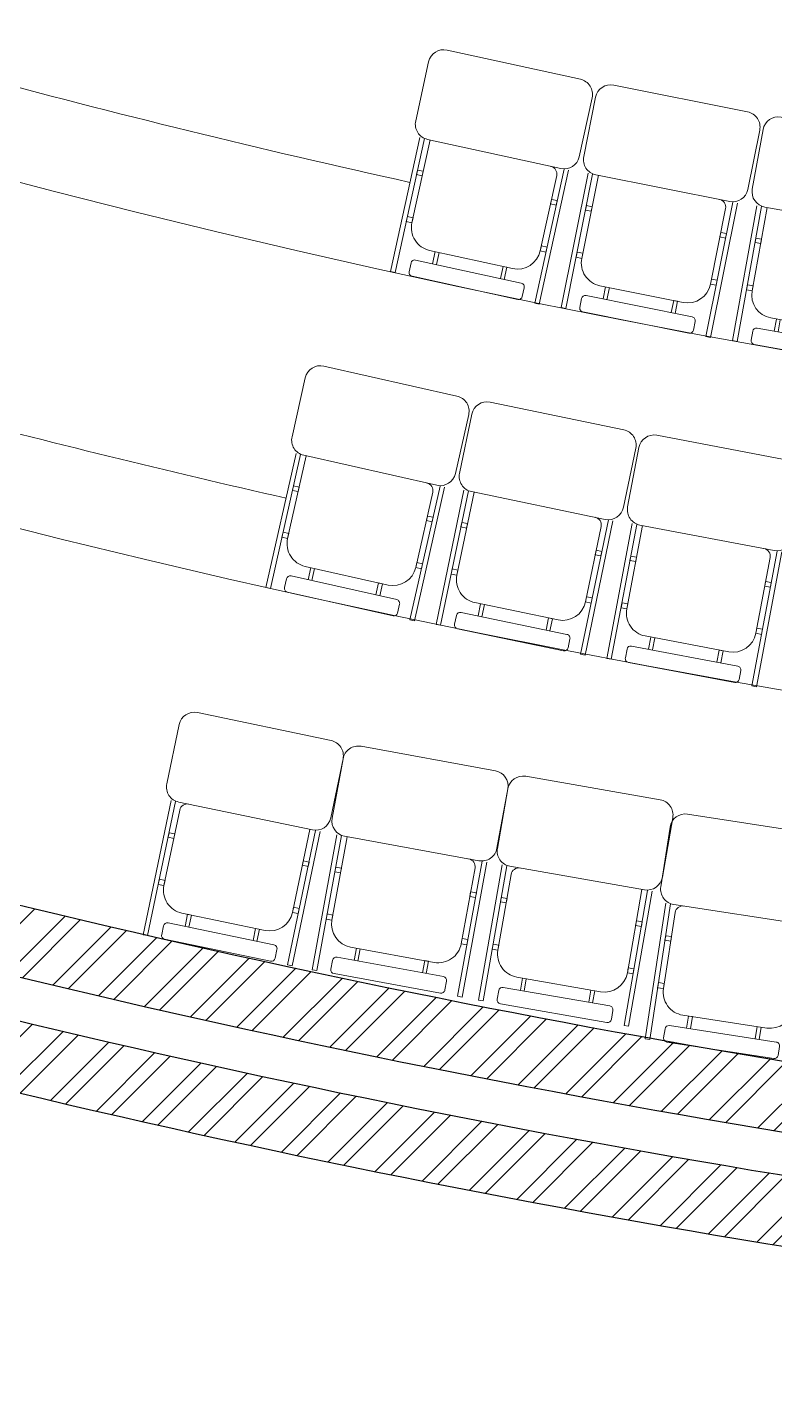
# Model space of a CAD drawing. Header units: millimetres. Extents: x 8275 to 147087, y -297470 to -191881.
# Drawn here: x 37109 to 39564, y -221234 to -216765 of the extents above; entities that cross this region are included whole.
import ezdxf

# ---------------------------------------------------------------- set-up
doc = ezdxf.new("R2010")
doc.units = ezdxf.units.MM
doc.header["$LTSCALE"] = 250
doc.header["$MEASUREMENT"] = 0
for name, color, linetype, lineweight in [('furniture', 5, 'Continuous', 15), ('hatch', 9, 'Continuous', 0), ('stairs', 2, 'Continuous', 5), ('wall', 1, 'Continuous', 30)]:
    doc.layers.add(name, color=color, linetype=linetype, lineweight=lineweight)

# ---------------------------------------------------------------- blocks, each defined once
blk = doc.blocks.new('A$C24EB465D-flat-9-flat-1-flat-298')
at = {"layer": 'furniture', "ltscale": 0.1}
for p, q in [((429.9812193363905, -117.4082735637203), (-7.355543194338679, -18.4177884766832)), ((-68.11697089113295, -56.7496147332713), (-111.9165075588971, -250.2545515904203)), ((424.5135089270771, -371.6746381158009), (468.3130455948412, -178.1697012605146)), ((-98.78352541103959, -305.3122607441619), (-198.1667585968971, -744.384171676822)), ((-183.2576175313443, -747.758832196705), (-83.87438434548676, -308.6869212640449)), ((-73.58468130044639, -311.0159792881459), (363.7520812321454, -410.006464375183)), ((-70.90179958939552, -337.6657850220799), (-126.7285695765167, -584.3066498301923)), ((-110.4513651281595, -426.1031630821526), (-107.1319325454533, -411.4380172463134)), ((-91.87138001434505, -430.3087133513764), (-110.4513651281595, -426.1031630821526)), ((-88.55194742791355, -415.6435675173998), (-107.1319325454533, -411.4380172463134)), ((-91.87138001434505, -430.3087133513764), (-88.55194742791355, -415.6435675173998)), ((274.6585510913283, -851.407433331944), (374.0417842734605, -412.3355223974213)), ((389.0525372102857, -415.733182605356), (289.6693040262908, -854.8050935370848)), ((355.4617991577834, -408.1299721281976), (294.0276288110763, -679.5441504260525)), ((328.8848183695227, -525.5462139463052), (332.2042509559542, -510.8810681123286)), ((328.8848183695227, -525.5462139463052), (347.4648034889251, -529.7517642164603)), ((332.2042509559542, -510.8810681123286), (350.7842360716313, -515.0866183815524)), ((347.4648034889251, -529.7517642164603), (350.7842360716313, -515.0866183815524)), ((-145.3085546921939, -580.1010995600373), (-141.5526935514063, -563.5078264866024)), ((-126.7285695765167, -584.3066498301923), (-145.3085546921939, -580.1010995600373)), ((-122.9727084394544, -567.7133767548949), (-141.5526935514063, -563.5078264866024)), ((-126.7285695765167, -584.3066498301923), (-122.9727084394544, -567.7133767548949)), ((294.0276288110763, -679.5441504260525), (297.7834899462759, -662.9508773498237)), ((297.7834899462759, -662.9508773498237), (316.3634750638157, -667.1564276199788)), ((312.6076139248908, -683.7497006943449), (316.3634750638157, -667.1564276199788)), ((-115.3713728040457, -706.7135692490265), (231.0648851171136, -785.128868766129)), ((-69.23083018884063, -675.4487913744524), (202.8854872621596, -737.041889811866)), ((-50.74271830357611, -679.6335462834686), (-59.72329067997634, -719.3094246992841)), ((-50.74271830357611, -679.6335462834686), (-38.24633723497391, -682.4620823906735)), ((-38.24633723497391, -682.4620823906735), (-47.22690961882472, -722.1379608055577)), ((294.0276288110763, -679.5441504260525), (312.6076139248908, -683.7497006943449)), ((-198.1667585968971, -744.384171676822), (-183.2576175313443, -747.758832196705)), ((-130.5617297254503, -716.2965258155018), (-137.0610927194357, -745.0105013651773)), ((171.9009943120182, -730.0285987956449), (162.9204219281673, -769.7044772095978)), ((184.3262648340315, -732.841039144434), (175.3456924557686, -772.5169175593182)), ((-127.4781361538917, -760.2008582884446), (218.9581217654049, -838.6161578046158)), ((240.647841680795, -800.3192256903276), (234.1484786923975, -829.0332012409344)), ((289.6693040262908, -854.8050935370848), (274.6585510913283, -851.407433331944))]:
    blk.add_line(p, q, dxfattribs=at)
for centre, radius, start, end in [((-18.57034390792251, -67.96441545430571, 1.981479911925372e-09), 50.80000000000293, 77.24610180451666, 167.2461017406922), ((418.7664186246693, -166.9549005441368, 1.981578606564523e-09), 50.80000000000293, 347.2461017406922, 77.24610180451666), ((-62.36988057382405, -261.4693523114547, 1.98147002759861e-09), 50.80000000000293, 167.2461017406922, 257.2461018045166), ((-46.12848609127104, -343.2731853825971, 1.981473692825741e-09), 25.39999999999996, 77.24610180451666, 167.2461017406922), ((374.9668819569051, -360.4598373994231, 1.98156872223776e-09), 50.80000000000293, 257.2461018045166, 347.2461017406922), ((-52.40862910076976, -601.1288509098813, 1.981472275573635e-09), 76.2000000000001, 167.2461017406922, 257.2461018045166), ((-118.1750729754567, -719.1002259962261, 1.981457433932129e-09), 12.69999999999999, 77.24610180451666, 167.2461017406922), ((219.7076883520931, -662.7219493463635, 1.981533684593088e-09), 76.2000000000001, 257.2461018045166, 347.2461017406922), ((-124.6744359675795, -747.8142015449703, 1.981455967208222e-09), 12.7, 167.2461017406922, 257.2461018045166), ((228.2611849438399, -797.515525511466, 1.981535614877326e-09), 12.70000000000002, 347.2461017406922, 77.24610180451666), ((221.7618219554424, -826.2295010630041, 1.981534148153419e-09), 12.7, 257.2461018045166, 347.2461017406922)]:
    blk.add_arc(centre, radius, start, end, dxfattribs=at)
blk = doc.blocks.new('A$C24EB465D-flat-9-flat-1-flat-299')
at = {"layer": 'furniture', "ltscale": 0.1}
for p, q in [((-440.4774631224573, 68.17738852556795), (-0.7961311042308807, -19.81628324836493)), ((-539.1925270669162, -166.2082256870344), (-500.2586633749306, 28.33409427851439)), ((39.04716314561665, -79.59748349897563), (0.1132994517683983, -274.1398034663871)), ((-524.7853249553591, -220.8988865436986), (-613.1281146015972, -662.3246691226959)), ((-598.036888776347, -665.3448846181855), (-509.6940991282463, -223.9191020382568)), ((-491.0145064108074, -227.6574594136328), (-545.6239794008434, -500.5266935294494)), ((-59.66790080070496, -313.983097714372), (-499.349232820794, -225.9894259395078)), ((-533.3186537716538, -341.9648142363876), (-530.3679756205529, -327.2210483169183)), ((-514.6390610504895, -345.7031716126949), (-533.3186537716538, -341.9648142363876)), ((-511.6883829012513, -330.9594056932256), (-530.3679756205529, -327.2210483169183)), ((-514.6390610504895, -345.7031716126949), (-511.6883829012513, -330.9594056932256)), ((-137.6658241339028, -757.4792041955516), (-49.32303448952734, -316.0534216156229)), ((-34.33396527729928, -319.0531924497336), (-122.6767549216747, -760.4789750305936)), ((-72.98710370995104, -337.2211878644302), (-122.6121001970023, -585.184298354201)), ((-91.62718185037374, -430.3607764374465), (-88.67650370299816, -415.6170105170459)), ((-91.62718185037374, -430.3607764374465), (-72.94758913479745, -434.0991338118911)), ((-88.67650370299816, -415.6170105170459), (-69.99691098369658, -419.3553678924218)), ((-72.94758913479745, -434.0991338118911), (-69.99691098369658, -419.3553678924218)), ((-564.303572114557, -496.7883361540735), (-560.964948086068, -480.1061062728986)), ((-542.2853553667665, -483.8444636492059), (-560.964948086068, -480.1061062728986)), ((-545.6239794008434, -500.5266935294494), (-542.2853553667665, -483.8444636492059)), ((-545.6239794008434, -500.5266935294494), (-564.303572114557, -496.7883361540735)), ((-122.6121001970023, -585.184298354201), (-119.273476164788, -568.5020684739575)), ((-119.273476164788, -568.5020684739575), (-100.5938834510744, -572.2404258493334)), ((-103.9325074777007, -588.922655729577), (-100.5938834510744, -572.2404258493334)), ((-182.9076393283904, -692.3145359205082), (-531.2011476568878, -622.6103605991229)), ((-212.2839005738497, -644.949239725247), (-485.8590380232781, -590.1984939072281)), ((-467.2003193031996, -593.9326737588271), (-475.1832435000688, -633.8212552014738)), ((-454.7084367033094, -596.4326812345535), (-462.6913608945906, -636.3212626781315)), ((-122.6121001970023, -585.184298354201), (-103.9325074777007, -588.922655729577)), ((-613.1281146015972, -662.3246691226959), (-598.036888776347, -665.3448846181855)), ((-546.1464477200061, -632.5711841611192), (-551.9237990807742, -661.4390958007425)), ((-243.4345018994063, -638.7150523969904), (-251.4174260888249, -678.603633842431)), ((-230.8711275272071, -641.2293675625697), (-243.4345018994063, -638.7150523969904)), ((-230.8711275272071, -641.2293675625697), (-238.8540517259389, -681.1179490052164)), ((-193.6694671902806, -746.0885711852461), (-541.9629755169153, -676.3843958638608)), ((-172.9468157701194, -707.2598359836265), (-178.7241671271622, -736.1277476241812)), ((-122.6767549216747, -760.4789750305936), (-137.6658241339028, -757.4792041955516))]:
    blk.add_line(p, q, dxfattribs=at)
for centre, radius, start, end in [((-450.4464161321521, 18.36514127720147, 1.981601029075321e-09), 50.80000000000293, 78.68287477423722, 168.6828748265605), ((-10.76508411020041, -69.6285304967314, 1.981700252818036e-09), 50.80000000000293, 348.6828748265605, 78.68287477423722), ((-489.3802798260003, -176.1771786883473, 1.981592242794456e-09), 50.80000000000293, 168.6828748265605, 258.6828747742372), ((-97.89322734251618, -332.2367113605142, 1.981680590440223e-09), 25.39999999999996, 348.6828748265605, 78.68287477423722), ((-49.69894780404866, -264.1708504622802, 1.981691466537171e-09), 50.80000000000293, 258.6828747742372, 348.6828748265605), ((-470.9056085310876, -515.4801230300218, 1.981596412009517e-09), 76.2000000000001, 168.6828748265605, 258.6828747742372), ((-533.6933859139681, -635.0634224098176, 1.981582242569482e-09), 12.70000000000002, 78.68287477423722, 168.6828748265605), ((-197.3304710816592, -570.2308688480407, 1.981658150243721e-09), 76.2000000000001, 258.6828747742372, 348.6828748265605), ((-539.4707372765988, -663.9313340494409, 1.981580938783346e-09), 12.7, 168.6828748265605, 258.6828747742372), ((-185.399877589196, -704.7675977321342, 1.981660842643996e-09), 12.69999999999999, 348.6828748265605, 78.68287477423722), ((-191.1772289462388, -733.6355093717575, 1.98165953885786e-09), 12.7, 258.6828747742372, 348.6828748265605)]:
    blk.add_arc(centre, radius, start, end, dxfattribs=at)
blk = doc.blocks.new('A$C24EB465D-flat-9-flat-1-flat-300')
at = {"layer": 'furniture', "ltscale": 0.1}
for p, q in [((433.5727950241417, -103.359484792687), (-6.752547103911638, -18.64730692841113)), ((-66.23494232259691, -58.93532821256667), (-103.7168693710119, -253.7625982370228)), ((436.3788892608136, -357.6691500339657), (473.8608163110912, -162.8418800113723)), ((-88.79989073425531, -308.3639746448025), (-173.8481670301408, -750.436322465539)), ((-158.8371430262923, -753.3242246909067), (-73.78886672854424, -311.2518768711016)), ((-59.88050711713731, -339.7934261085466), (-107.6548691149801, -588.1197331650183)), ((-63.42884808406234, -313.244993455708), (376.896494043991, -397.9571713209152)), ((302.2082363925874, -842.0226357262582), (387.2565126847476, -399.9502879045904)), ((368.549559591338, -396.3513427916914), (315.9766041133553, -669.6202539755031)), ((-96.53240537457168, -429.4704930027947), (-93.69176505319774, -414.7051315903664)), ((-77.82545228302479, -433.069438113831), (-96.53240537457168, -429.4704930027947)), ((-74.98481195792556, -418.3040767041966), (-93.69176505319774, -414.7051315903664)), ((-77.82545228302479, -433.069438113831), (-74.98481195792556, -418.3040767041966)), ((402.3698429353535, -402.8578723613173), (317.3215666413307, -844.9302201811224)), ((345.8060209415853, -514.5699589243159), (348.6466612648219, -499.8045975137502)), ((345.8060209415853, -514.5699589243159), (364.5129740387201, -518.1689040362835)), ((348.6466612648219, -499.8045975137502), (367.3536143600941, -503.4035426257178)), ((364.5129740387201, -518.1689040362835), (367.3536143600941, -503.4035426257178)), ((-126.3618222102523, -584.5207880521193), (-123.1477034315467, -567.81412337441)), ((-104.4407503399998, -571.4130684854463), (-123.1477034315467, -567.81412337441)), ((-107.6548691149801, -588.1197331650183), (-104.4407503399998, -571.4130684854463)), ((-107.6548691149801, -588.1197331650183), (-126.3618222102523, -584.5207880521193)), ((315.9766041133553, -669.6202539755031), (319.1907228864729, -652.9135892949998)), ((315.9766041133553, -669.6202539755031), (334.6835572030395, -673.2191990865394)), ((319.1907228864729, -652.9135892949998), (337.8976759817451, -656.5125344078988)), ((334.6835572030395, -673.2191990865394), (337.8976759817451, -656.5125344078988)), ((-92.3219652865082, -710.0924428189173), (256.4816955626011, -777.1971831806004)), ((-47.2228371873498, -677.3433259921148), (226.7530112806708, -730.0522859031335)), ((-28.60838514752686, -680.9244752498344), (-36.29360705241561, -720.8714823033661)), ((-28.60838514752686, -680.9244752498344), (-16.0266089476645, -683.3450256045908)), ((-16.0266089476645, -683.3450256045908), (-23.71183086000383, -723.2920326571912)), ((-173.8481670301408, -750.436322465539), (-158.8371430262923, -753.3242246909067)), ((-107.1925640869886, -720.164448142983), (-112.7544642388821, -749.0746431937441)), ((195.5567830465734, -724.0505862906575), (187.8715611360967, -763.9975933432579)), ((208.0669627599418, -726.4573625260964), (200.3817408513278, -766.4043695796281)), ((-102.682458916679, -763.9452419979498), (246.1212019305676, -831.0499823587015)), ((266.5537008848041, -792.0677819857374), (260.9918007366359, -820.9779770374298)), ((317.3215666413307, -844.9302201811224), (302.2082363925874, -842.0226357262582))]:
    blk.add_line(p, q, dxfattribs=at)
for centre, radius, start, end in [((-16.34973406419158, -68.5325151802972, 1.981722751736947e-09), 50.80000000000293, 79.11017814957559, 169.1101780870947), ((423.9756080657244, -153.244693047367, 1.981822120814677e-09), 50.80000000000293, 349.1101780870947, 79.11017814957559), ((-53.83166111074388, -263.359785203822, 1.981714293117454e-09), 50.80000000000293, 169.1101780870947, 259.1101781495756), ((-34.93790298327804, -344.5920195924118, 1.981718556908657e-09), 25.39999999999996, 79.11017814957559, 169.1101780870947), ((386.4936810173094, -348.0719630699605, 1.981813662195184e-09), 50.80000000000293, 259.1101781495756, 349.1101780870947), ((-32.82705672644079, -602.5155136147514, 1.981719033267443e-09), 76.2000000000001, 169.1101780870947, 259.1101781495756), ((241.1487917415798, -655.22447352577, 1.981780861930883e-09), 76.2000000000001, 259.1101781495756, 349.1101780870947), ((-94.72126201912761, -722.5637448849156, 1.981705065481563e-09), 12.69999999999999, 79.11017814957559, 169.1101780870947), ((-100.2831621691585, -751.4739399356768, 1.981703810316721e-09), 12.7, 169.1101780870947, 259.1101781495756), ((254.082398828119, -789.6684852447361, 1.98178378068319e-09), 12.70000000000002, 349.1101780870947, 79.11017814957559), ((248.5204986818135, -818.5786802973598, 1.981782525518349e-09), 12.7, 259.1101781495756, 349.1101780870947)]:
    blk.add_arc(centre, radius, start, end, dxfattribs=at)
blk = doc.blocks.new('A$C24EB465D-flat-9-flat-1-flat-362')
at = {"layer": 'furniture', "ltscale": 0.1}
for p, q in [((-439.1882498525083, 76.040995628573), (-1.150263480842113, -19.79888381808996)), ((-542.0776960309595, -156.5424127755687), (-499.672182912007, 37.27278904616833)), ((37.61794310621917, -80.28281687665731), (-4.787570014595985, -274.0980186993256)), ((-528.6505120676011, -211.4818939194083), (-624.8706394806504, -651.2578108236194)), ((-609.8358183708042, -654.5473324805498), (-513.6156909540296, -214.7714155763388)), ((-495.0059147719294, -218.8431142894551), (-554.4847977701575, -490.6924768872559)), ((-65.27150307409465, -312.8662252826616), (-503.3094894476235, -217.0263458350673)), ((-539.3467966504395, -332.3759220801294), (-536.1330128349364, -317.6872622156516)), ((-520.737020464614, -336.4476207951084), (-539.3467966504395, -332.3759220801294)), ((-517.5232366528362, -321.7589609296992), (-536.1330128349364, -317.6872622156516)), ((-520.737020464614, -336.4476207951084), (-517.5232366528362, -321.7589609296992)), ((-151.18542897515, -754.8970724465325), (-54.96530156396329, -315.1211555423215)), ((-40.0322552472353, -318.3884095316753), (-136.252382658422, -758.1643264368176)), ((-79.00400936603546, -335.8624917380512), (-133.0539607442915, -582.898819424212)), ((-99.30618344061077, -428.6539633311331), (-96.09239962883294, -413.965303465724)), ((-99.30618344061077, -428.6539633311331), (-80.69640726037323, -432.7256620451808)), ((-96.09239962883294, -413.965303465724), (-77.48262344487011, -418.0370021797717)), ((-80.69640726037323, -432.7256620451808), (-77.48262344487011, -418.0370021797717)), ((-573.094573950395, -486.6207781732082), (-569.4582519512624, -470.0008995179087)), ((-554.4847977701575, -490.6924768872559), (-573.094573950395, -486.6207781732082)), ((-550.8484757672995, -474.0725982319564), (-569.4582519512624, -470.0008995179087)), ((-554.4847977701575, -490.6924768872559), (-550.8484757672995, -474.0725982319564)), ((-133.0539607442915, -582.898819424212), (-129.4176387414336, -566.2789407689124)), ((-129.4176387414336, -566.2789407689124), (-110.8078625611961, -570.3506394820288)), ((-114.4441845603287, -586.9705181382596), (-110.8078625611961, -570.3506394820288)), ((-557.3677680082619, -622.7065252382308), (-563.6602734439075, -651.4665406504646)), ((-195.2550524491817, -688.9340212717652), (-542.2467847447842, -613.0144735919312)), ((-223.7798603307456, -641.051129299216), (-496.3324878904969, -581.4183764765039)), ((-477.7435076870024, -585.4855251647532), (-486.4382521752268, -625.2250197092071)), ((-465.2983145397156, -588.2084529651329), (-473.9930590223521, -627.9479475095868)), ((-133.0539607442915, -582.898819424212), (-114.4441845603287, -586.9705181382596)), ((-624.8706394806504, -651.2578108236194), (-609.8358183708042, -654.5473324805498)), ((-206.9764895029366, -742.5070715947077), (-553.9682217966765, -666.5875239158049)), ((-254.8140336871147, -634.2610528087243), (-263.5087781678885, -674.0005473541096)), ((-242.2976159751415, -636.9995640842244), (-254.8140336871147, -634.2610528087243)), ((-242.2976159751415, -636.9995640842244), (-250.9923604633659, -676.739058627747)), ((-185.5630008075386, -704.0550045361742), (-191.8555062394589, -732.8150199493393)), ((-136.252382658422, -758.1643264368176), (-151.18542897515, -754.8970724465325))]:
    blk.add_line(p, q, dxfattribs=at)
for centre, radius, start, end in [((-450.0461130980402, 26.41492580901831, 1.981652475130356e-09), 50.80000000000293, 77.65853228496474, 167.6585322735595), ((-12.00812672264874, -69.42495363764465, 1.981751328016057e-09), 50.80000000000293, 347.6585322735596, 77.65853228496474), ((-492.4516262169927, -167.4002760127187, 1.981642905395603e-09), 50.80000000000293, 167.6585322735595, 257.6585322849647), ((-103.8170442841947, -330.4335601162165, 1.981730609318784e-09), 25.39999999999996, 347.6585322735596, 77.65853228496474), ((-54.41363984160125, -263.2401554593816, 1.981741758281304e-09), 50.80000000000293, 257.6585322849647, 347.6585322735596), ((-480.0456930436194, -506.9792717415839, 1.98164570506671e-09), 76.2000000000001, 167.6585322735595, 257.6585322849647), ((-544.9612505603582, -625.4209910454229, 1.981631055446387e-09), 12.70000000000002, 77.65853228496474, 167.6585322735595), ((-207.4930654838681, -566.612024564296, 1.981707212549115e-09), 76.2000000000001, 257.6585322849647, 347.6585322735596), ((-551.2537559960037, -654.1810064576566, 1.981629635404427e-09), 12.7, 167.6585322735595, 257.6585322849647), ((-197.9695182684809, -701.3405387252569, 1.981709361746567e-09), 12.69999999999999, 347.6585322735596, 77.65853228496474), ((-204.2620237004012, -730.1005541374907, 1.981707941704608e-09), 12.7, 257.6585322849647, 347.6585322735596)]:
    blk.add_arc(centre, radius, start, end, dxfattribs=at)
blk = doc.blocks.new('A$C24EB465D-flat-9-flat-1-flat-363')
at = {"layer": 'furniture', "ltscale": 0.1}
for p, q in [((-440.4701298307627, 68.22475028783083), (-0.7982618361711502, -19.81619753036648)), ((-539.2103954199702, -166.1502482742071), (-500.2556138709188, 28.38788421917707)), ((39.03860423341393, -79.60168156865984), (0.08382268249988556, -274.1398140639067)), ((-524.8090739827603, -220.8424579426646), (-613.1993272416294, -662.2587389480323)), ((-598.1084262505174, -665.2805771036074), (-509.7181729897857, -223.8642960973084)), ((-491.0389823447913, -227.604661966674), (-545.6777951717377, -500.4680226445198)), ((-59.70166135765612, -313.9766801325604), (-499.3735293541104, -225.9357323143631)), ((-533.3554203119129, -341.9074673932046), (-530.4031568616629, -327.1640188293532)), ((-514.6762296650559, -345.6478332635015), (-533.3554203119129, -341.9074673932046)), ((-511.7239662166685, -330.9043846987188), (-530.4031568616629, -327.1640188293532)), ((-514.6762296650559, -345.6478332635015), (-511.7239662166685, -330.9043846987188)), ((-137.7472709733993, -757.4643973559141), (-49.35701771825552, -316.0481163496152)), ((-34.36827114038169, -319.0494988607243), (-122.7585243973881, -760.4657798670232)), ((-73.02336285449564, -337.2133380062878), (-122.6750211883336, -585.1711111562327)), ((-91.67345568351448, -430.3509217742831), (-88.72119223698974, -415.6074732104316)), ((-91.67345568351448, -430.3509217742831), (-72.99426504224539, -434.0912876436487)), ((-88.72119223698974, -415.6074732104316), (-70.04200159013271, -419.3478390788659)), ((-72.99426504224539, -434.0912876436487), (-70.04200159013271, -419.3478390788659)), ((-564.3569858130068, -496.7276567751542), (-561.0165680535138, -480.0457859747112)), ((-542.3373774066567, -483.7861518440768), (-561.0165680535138, -480.0457859747112)), ((-545.6777951717377, -500.4680226445198), (-542.3373774066567, -483.7861518440768)), ((-545.6777951717377, -500.4680226445198), (-564.3569858130068, -496.7276567751542)), ((-122.6750211883336, -585.1711111562327), (-119.3346034251153, -568.489240356721)), ((-119.3346034251153, -568.489240356721), (-100.6554127838463, -572.2296062251553)), ((-103.9958305414766, -588.9114770255983), (-100.6554127838463, -572.2296062251553)), ((-182.9820791054517, -692.2948648510501), (-531.2680905070156, -622.5532398167998)), ((-212.3532472457737, -644.9264102587476), (-485.9224960636348, -590.1462487047538)), ((-467.2641789671034, -593.8824348049238), (-475.2513921204954, -633.7701576566324)), ((-454.7725652512163, -596.383785450831), (-462.7597783990204, -636.2715083034709)), ((-122.6750211883336, -585.1711111562327), (-103.9958305414766, -588.9114770255983)), ((-613.1993272416294, -662.2587389480323), (-598.1084262505174, -665.2805771036074)), ((-546.2144615165889, -632.5124563351274), (-551.9949168544263, -661.3797466000542)), ((-243.5031780619174, -638.6888735117391), (-251.4903912097216, -678.5765963653103)), ((-230.9400741141289, -641.2045395337045), (-243.5031780619174, -638.6888735117391)), ((-230.9400741141289, -641.2045395337045), (-238.9272872693837, -681.092262385413)), ((-193.7496889345348, -746.0677426438779), (-542.035700334236, -676.3261176105589)), ((-173.0228625908494, -707.2412358606234), (-178.8033179249614, -736.1085261274129)), ((-122.7585243973881, -760.4657798670232), (-137.7472709733993, -757.4643973559141))]:
    blk.add_line(p, q, dxfattribs=at)
for centre, radius, start, end in [((-450.4444388244301, 18.41357523482293, 1.981776242568892e-09), 50.80000000000293, 78.67671414648547, 168.6767141046404), ((-10.77257082611322, -69.62737258244306, 1.981875464175842e-09), 50.80000000000293, 348.6767141046404, 78.67671414648547), ((-489.3992203734815, -176.1245572585613, 1.981767451567454e-09), 50.80000000000293, 168.6767141046404, 258.6767141464854), ((-97.92895038984716, -332.2261835113168, 1.981855795425881e-09), 25.39999999999996, 348.6767141046404, 78.67671414648547), ((-49.72735237888992, -264.1655050767586, 1.981866673174403e-09), 50.80000000000293, 258.6767141464854, 348.6767141046404), ((-470.9610325954854, -515.4294861201197, 1.981771612549208e-09), 76.2000000000001, 168.6767141046404, 258.6767141464854), ((-533.761667760089, -635.0060335798189, 1.981757440207532e-09), 12.70000000000002, 78.67671414648547, 168.6767141046404), ((-197.3917837776244, -570.2096476750448, 1.981833349454513e-09), 76.2000000000001, 258.6767141464854, 348.6767141046404), ((-539.5421230979264, -663.8733238447458, 1.981756135720916e-09), 12.7, 168.6767141046404, 258.6767141464854), ((-185.4756563603878, -704.7476586131379, 1.9818360385902e-09), 12.69999999999999, 348.6767141046404, 78.67671414648547), ((-191.2561116944999, -733.6149488780648, 1.981834734103584e-09), 12.7, 258.6767141464854, 348.6767141046404)]:
    blk.add_arc(centre, radius, start, end, dxfattribs=at)
blk = doc.blocks.new('A$C24EB465D-flat-9-flat-1-flat-364')
at = {"layer": 'furniture', "ltscale": 0.1}
for p, q in [((-441.6129151526839, 60.38696047104895), (-0.4460081122815609, -19.82725354842842)), ((-536.1728192828596, -175.7056157169864), (-500.6810707058758, 19.49401487410069)), ((40.44693748466671, -78.895409100689), (4.955188909545541, -274.0950396927074)), ((-520.8019081167877, -230.13328283187), (-601.3343747463077, -673.0505345007405)), ((-586.1921593826264, -675.8037348985672), (-505.6596927512437, -232.8864832287654)), ((-486.9169862866402, -236.2943350952119), (-536.6984747238457, -510.0855272030458)), ((-54.112966645509, -314.9879852896556), (-495.2798736859113, -234.7737712701783)), ((-527.1956173703074, -351.3310428382829), (-524.50580656901, -336.5374613627791)), ((-508.4529109019786, -354.7388947056606), (-527.1956173703074, -351.3310428382829)), ((-505.7631001044065, -339.9453132292256), (-524.50580656901, -336.5374613627791)), ((-508.4529109019786, -354.7388947056606), (-505.7631001044065, -339.9453132292256)), ((-124.2656142041087, -759.7925250027329), (-43.7331475764513, -316.8752733319998)), ((-67.01965653151274, -338.4576967526227), (-112.2573424782604, -587.2586135724559)), ((-28.69343398697674, -319.6098365671933), (-109.2259006146342, -762.5270882379264)), ((-84.01177866011858, -431.9119810741395), (-81.32196786254644, -417.1183995977044)), ((-84.01177866011858, -431.9119810741395), (-65.26907219737768, -435.3198329405859)), ((-81.32196786254644, -417.1183995977044), (-62.57926139608026, -420.5262514641508)), ((-65.26907219737768, -435.3198329405859), (-62.57926139608026, -420.5262514641508)), ((-555.441181184724, -506.6776753365993), (-552.3977225255221, -489.9390803063288)), ((-533.6550160590559, -493.3469321727753), (-552.3977225255221, -489.9390803063288)), ((-536.6984747238457, -510.0855272030458), (-555.441181184724, -506.6776753365993)), ((-536.6984747238457, -510.0855272030458), (-533.6550160590559, -493.3469321727753)), ((-112.2573424782604, -587.2586135724559), (-109.2138838153332, -570.5200185421854)), ((-109.2138838153332, -570.5200185421854), (-90.47117735259235, -573.9278704086319)), ((-93.51463601179421, -590.6664654389024), (-90.47117735259235, -573.9278704086319)), ((-200.8595758061856, -648.5980319678783), (-475.3590563219041, -598.6877605328336)), ((-456.6372943837196, -602.0918042073026), (-463.914453946054, -642.1151593513787)), ((-444.1032047849149, -604.3707878049463), (-451.380364343524, -644.3941429499537)), ((-112.2573424782604, -587.2586135724559), (-93.51463601179421, -590.6664654389024)), ((-534.8886677045375, -642.1186483427882), (-540.1552475523204, -671.0840975521132)), ((-170.651322433725, -695.4370908457786), (-520.1216288171709, -631.8954119430855)), ((-232.1154273469001, -642.915004693903), (-239.3925869036466, -682.9383598398417)), ((-219.5096044261009, -645.2070310488343), (-232.1154273469001, -642.915004693903)), ((-219.5096044261009, -645.2070310488343), (-226.7867639902979, -685.2303861929104)), ((-601.3343747463077, -673.0505345007405), (-586.1921593826264, -675.8037348985672)), ((-180.4617047701031, -749.392815342173), (-529.9320111516863, -685.8511364404112)), ((-160.4280860386789, -710.2041297340766), (-165.6946658827364, -739.1695789443329)), ((-109.2259006146342, -762.5270882379264), (-124.2656142041087, -759.7925250027329))]:
    blk.add_line(p, q, dxfattribs=at)
for centre, radius, start, end in [((-450.7005201391876, 10.40640989691019, 1.981900452288858e-09), 50.80000000000292, 79.69489594646818, 169.6948959464682), ((-9.53361309505999, -69.80780412163585, 1.982000011284182e-09), 50.80000000000292, 349.6948959464681, 79.69489594646818), ((-486.1922687143087, -184.7932206941769, 1.981892442796818e-09), 50.80000000000292, 169.6948959464682, 259.6948959464681), ((-92.00993182696402, -333.9138942612335, 1.981981398692667e-09), 25.39999999999996, 349.6948959464681, 79.69489594646818), ((-45.02536167390645, -265.0074347127229, 1.98199200179214e-09), 50.80000000000292, 259.6948959464681, 349.6948959464681), ((-461.7276488654315, -523.7169346679002, 1.981897963775237e-09), 76.20000000000009, 169.6948959464682, 259.6948959464681), ((-187.2281683497131, -573.6272061029449, 1.981959910607741e-09), 76.20000000000009, 259.6948959464681, 349.6948959464681), ((-522.3935300670564, -644.3905495861545, 1.981884273187647e-09), 12.70000000000001, 79.69489594646818, 169.6948959464682), ((-527.6601099167019, -673.3559987954795, 1.981883084668313e-09), 12.69999999999999, 169.6948959464682, 259.6948959464681), ((-172.9232236873358, -707.9322284879163, 1.98196313883247e-09), 12.69999999999999, 349.6948959464681, 79.69489594646818), ((-178.1898035332561, -736.8976776972413, 1.981961950313137e-09), 12.7, 259.6948959464681, 349.6948959464681)]:
    blk.add_arc(centre, radius, start, end, dxfattribs=at)
blk = doc.blocks.new('A$C24EB465D-flat-9-flat-1-flat-386')
at = {"layer": 'furniture', "ltscale": 0.1}
for p, q in [((-438.724709270522, 78.67134993337095), (-1.268882406875491, -19.79163570702076)), ((-543.0060028173029, -153.2913449471816), (-499.4398646578193, 40.26627336256206)), ((37.13619416579604, -80.50679109245539), (-6.429943995550275, -274.0644094031304)), ((-529.9082702416927, -208.3102985806763), (-628.7619111090899, -647.5017462382093)), ((-613.7470715176314, -650.8813010277227), (-514.8934306465089, -211.6898533701897)), ((-496.3083871565759, -215.872993147932), (-557.4151877518743, -487.3610635818914)), ((-67.14509938284755, -312.4694859739393), (-504.6009262483567, -214.0065003344789)), ((-541.3287883009762, -329.1380615988746), (-538.0270442720503, -314.4689231989905)), ((-522.7437448054552, -333.3212013775483), (-541.3287883009762, -329.1380615988746)), ((-519.4420007802546, -318.6520629776642), (-538.0270442720503, -314.4689231989905)), ((-522.7437448054552, -333.3212013775483), (-519.4420007802546, -318.6520629776642)), ((-155.7062358465046, -753.9775805966929), (-56.85259497910738, -314.7861329382285)), ((-41.93939492106438, -318.1428106026724), (-140.7930357884616, -757.3342582602054)), ((-81.01515817455947, -335.3830511495471), (-136.5444390662014, -582.0910635935143)), ((-101.8729961235076, -428.0512013882399), (-98.57125209830701, -413.3820629874244)), ((-101.8729961235076, -428.0512013882399), (-83.2879526335746, -432.2343411659822)), ((-98.57125209830701, -413.3820629874244), (-79.98620860464871, -417.5652027651668)), ((-83.2879526335746, -432.2343411659822), (-79.98620860464871, -417.5652027651668)), ((-576.0002312399447, -483.177923804149), (-572.2643842957914, -466.5801332341507)), ((-557.4151877518743, -487.3610635818914), (-576.0002312399447, -483.177923804149)), ((-553.6793408021331, -470.763273011893), (-572.2643842957914, -466.5801332341507)), ((-557.4151877518743, -487.3610635818914), (-553.6793408021331, -470.763273011893)), ((-227.6171721443534, -639.6986784497276), (-499.8075728900731, -578.4337966628373)), ((-136.5444390662014, -582.0910635935143), (-132.8085921183228, -565.4932730235159)), ((-132.8085921183228, -565.4932730235159), (-114.2235486302525, -569.6764128012583)), ((-117.9593955744058, -586.2742033712566), (-114.2235486302525, -569.6764128012583)), ((-561.0891655255109, -619.3554663676769), (-567.5538947787136, -648.0772592583671)), ((-199.379801960662, -687.7516381237656), (-545.9103766791523, -609.7541972240433)), ((-481.2432977408171, -582.6122618820518), (-490.1760145444423, -622.2989419996738)), ((-468.8146444540471, -585.4097153265029), (-477.747361253947, -625.0963954450563)), ((-136.5444390662014, -582.0910635935143), (-117.9593955744058, -586.2742033712566)), ((-628.7619111090899, -647.5017462382093), (-613.7470715176314, -650.8813010277227)), ((-211.4220509175211, -741.253489004448), (-557.9526256341487, -663.2560481056571)), ((-258.6101005859673, -632.7227597841993), (-267.5428173840046, -672.409439903684)), ((-246.1103173941374, -635.5362232187763), (-258.6101005859673, -632.7227597841993)), ((-246.1103173941374, -635.5362232187763), (-255.0430341996253, -675.2229033363983)), ((-189.7785328216851, -702.9304269710556), (-196.2432620711625, -731.6522198626772)), ((-140.7930357884616, -757.3342582602054), (-155.7062358465046, -753.9775805966929))]:
    blk.add_line(p, q, dxfattribs=at)
for centre, radius, start, end in [((-449.8797486871481, 29.11123395524919, 1.981561089275725e-09), 50.80000000000293, 77.31520044337938, 167.3152004030383), ((-12.4239218197763, -69.3517516842112, 1.981659810784356e-09), 50.80000000000293, 347.3152004030383, 77.31520044337938), ((-493.4458868466318, -164.4463843535632, 1.981551257620458e-09), 50.80000000000293, 167.3152004030383, 257.3152004433794), ((-105.7952161729336, -329.8055314430967, 1.981638739502468e-09), 25.39999999999996, 347.3152004030383, 77.31520044337938), ((-55.99005998112261, -262.9093699930236, 1.981649979129088e-09), 50.80000000000293, 257.3152004433794, 347.3152004030383), ((-483.075013788417, -504.093622690998, 1.981553598035584e-09), 76.2000000000001, 167.3152004030383, 257.3152004433794), ((-548.6991365365684, -622.1442262176424, 1.981538788511965e-09), 12.70000000000002, 77.31520044337938, 167.3152004030383), ((-210.8846130426973, -565.3585044788197, 1.981615023773558e-09), 76.2000000000001, 257.3152004433794, 347.3152004030383), ((-555.1638657916337, -650.8660191083327, 1.98153732960392e-09), 12.7, 167.3152004030383, 257.3152004433794), ((-202.1685618218035, -700.1416671173647, 1.981616990741816e-09), 12.69999999999999, 347.3152004030383, 77.31520044337938), ((-208.6332910731435, -728.863460008055, 1.981615531833773e-09), 12.7, 257.3152004433794, 347.3152004030383)]:
    blk.add_arc(centre, radius, start, end, dxfattribs=at)
blk = doc.blocks.new('A$C24EB465D-flat-9-flat-1-flat-387')
at = {"layer": 'furniture', "ltscale": 0.1}
for p, q in [((-440.0091322660446, 71.13729926478118), (-0.929343456402421, -19.81048276182264)), ((-540.2978043295443, -162.5793288471177), (-500.0568588487804, 31.69683105591685)), ((38.51112475432456, -79.85820934176445), (-1.729820728302002, -274.1343692457303)), ((-526.2586282603443, -217.3656172128394), (-617.5672486908734, -658.1874699415639)), ((-602.4966696929187, -661.3090796545148), (-511.1880492586643, -220.4872269257903)), ((-61.77754730917513, -313.5748374545947), (-500.8573361225426, -222.6270554279909)), ((-492.5340127367526, -224.3510878700763), (-548.9768267031759, -496.8470001677051)), ((-535.605723882094, -338.3714367095381), (-532.5559860095382, -323.6478422461078)), ((-516.9516873564571, -342.2352976556867), (-535.605723882094, -338.3714367095381)), ((-513.9019494876266, -327.5117031903937), (-532.5559860095382, -323.6478422461078)), ((-516.9516873564571, -342.2352976556867), (-513.9019494876266, -327.5117031903937)), ((-142.7554545942694, -756.536518686451), (-51.44683416746557, -315.7146659567952)), ((-36.47827201709151, -318.8151446450502), (-127.786892445758, -759.636997374706)), ((-75.25268528237939, -336.7228537090123), (-126.5436846539378, -584.3467173092067)), ((-94.51854530908167, -429.735014796257), (-91.46880744211376, -415.011420330964)), ((-94.51854530908167, -429.735014796257), (-75.8645087890327, -433.598875740543)), ((-91.46880744211376, -415.011420330964), (-72.81477091833949, -418.87528127525)), ((-75.8645087890327, -433.598875740543), (-72.81477091833949, -418.87528127525)), ((-567.6308632213622, -492.9831392224878), (-564.1801554113626, -476.3237328762189)), ((-545.5261188875884, -480.1875938214362), (-564.1801554113626, -476.3237328762189)), ((-548.9768267031759, -496.8470001677051), (-545.5261188875884, -480.1875938214362)), ((-548.9768267031759, -496.8470001677051), (-567.6308632213622, -492.9831392224878)), ((-126.5436846539378, -584.3467173092067), (-123.0929768402129, -567.6873109629378)), ((-123.0929768402129, -567.6873109629378), (-104.4389403220266, -571.5511719072238)), ((-107.8896481301636, -588.2105782534927), (-104.4389403220266, -571.5511719072238)), ((-187.558127194643, -691.0691500101238), (-535.3751231525093, -619.0248766476288)), ((-216.6152745224535, -643.5074196225032), (-489.8161243852228, -586.9185900390148)), ((-471.1829333025962, -590.7781332116574), (-479.4338590223342, -630.6121417097747)), ((-458.7081412766129, -593.3620705604553), (-466.9590669944882, -633.196079059504)), ((-126.5436846539378, -584.3467173092067), (-107.8896481301636, -588.2105782534927)), ((-617.5672486908734, -658.1874699415639), (-602.4966696929187, -661.3090796545148)), ((-550.387054797262, -628.8849937003106), (-556.3583625238389, -657.7134101530537)), ((-247.7232576347888, -637.0639390992001), (-255.9741833508015, -676.8979475982487)), ((-235.1770716495812, -639.6626644730568), (-247.7232576347888, -637.0639390992001)), ((-235.1770716495812, -639.6626644730568), (-243.4279973730445, -679.4966729702428)), ((-198.6812495142221, -744.7696151612327), (-546.4982454702258, -672.7253417987376)), ((-177.6980101466179, -706.0810816548765), (-183.6693178694695, -734.9094981094822)), ((-127.786892445758, -759.636997374706), (-142.7554545942694, -756.536518686451))]:
    blk.add_line(p, q, dxfattribs=at)
for centre, radius, start, end in [((-450.3127614613622, 21.39320187084377, 1.981684520000089e-09), 50.80000000000293, 78.29765658943444, 168.2976565371827), ((-11.23297264613211, -69.55458015482873, 1.981783607991376e-09), 50.80000000000293, 348.2976565371827, 78.29765658943444), ((-490.5537069421262, -172.8829580321908, 1.981675438747531e-09), 50.80000000000293, 168.2976565371827, 258.2976565894344), ((-100.1247339881957, -331.5710391141474, 1.981763547614429e-09), 25.39999999999996, 348.2976565371827, 78.29765658943444), ((-51.47391812875867, -263.8307400578633, 1.981774526738818e-09), 50.80000000000293, 258.2976565894344, 348.2976565371827), ((-474.3606806155294, -512.3024439439178, 1.981679093059327e-09), 76.2000000000001, 168.2976565371827, 258.2976565894344), ((-537.951030453667, -631.460900994949, 1.981664742501202e-09), 12.70000000000002, 78.29765658943444, 168.2976565371827), ((-201.1598307546228, -568.8912735274062, 1.981740746827322e-09), 76.2000000000001, 258.2976565894344, 348.2976565371827), ((-543.9223381839693, -660.2893174476922, 1.981663394944554e-09), 12.7, 168.2976565371827, 258.2976565894344), ((-190.134034499526, -703.505174357444, 1.981743235040241e-09), 12.69999999999999, 348.2976565371827, 78.29765658943444), ((-196.1053422242403, -732.3335908101872, 1.981741887483594e-09), 12.7, 258.2976565894344, 348.2976565371827)]:
    blk.add_arc(centre, radius, start, end, dxfattribs=at)
blk = doc.blocks.new('A$C24EB465D-flat-9-flat-1-flat-388')
at = {"layer": 'furniture', "ltscale": 0.1}
for p, q in [((-441.1641856953502, 63.58233311679214), (-0.5895312633365393, -19.82350522466004)), ((-537.4307498354465, -171.8195118810982), (-500.5268284995109, 23.11806938517839)), ((39.87473247200251, -79.18614802788943), (2.970811134204268, -274.1237292950973)), ((-522.454258011654, -226.3570269532502), (-606.1910118404776, -668.6796762328595)), ((-591.0691244211048, -671.5424230676144), (-507.3323705904186, -229.2197737870738)), ((-488.6148256156594, -232.763219862245), (-540.3770578801632, -506.1868559625)), ((-56.39183166995645, -314.5879930276424), (-496.9664861038327, -231.1821546852589)), ((-529.7251830026507, -347.5053253257647), (-526.9283479582518, -332.7316037639976)), ((-511.0076380241662, -351.0487714018673), (-529.7251830026507, -347.5053253257647)), ((-508.2108029834926, -336.2750498401001), (-526.9283479582518, -332.7316037639976)), ((-511.0076380241662, -351.0487714018673), (-508.2108029834926, -336.2750498401001)), ((-129.7627010066062, -758.8730232063681), (-46.0259471796453, -316.5503739248961)), ((-69.46808692254126, -337.9636544827372), (-116.5057244189084, -586.4305639490485)), ((-31.00642392970622, -319.3937420481816), (-114.7431777585298, -761.7163913287222)), ((-87.13630456663668, -431.2924793874845), (-84.33946952596307, -416.518757824786)), ((-87.13630456663668, -431.2924793874845), (-68.4187595937401, -434.8359254626557)), ((-84.33946952596307, -416.518757824786), (-65.6219245493412, -420.0622038999572)), ((-68.4187595937401, -434.8359254626557), (-65.6219245493412, -420.0622038999572)), ((-559.0946028511971, -502.6434098873287), (-555.930048737675, -485.9272858910263)), ((-537.2125037610531, -489.4707319661975), (-555.930048737675, -485.9272858910263)), ((-540.3770578801632, -506.1868559625), (-537.2125037610531, -489.4707319661975)), ((-540.3770578801632, -506.1868559625), (-559.0946028511971, -502.6434098873287)), ((-116.5057244189084, -586.4305639490485), (-113.3411703016609, -569.714439952746)), ((-113.3411703016609, -569.714439952746), (-94.62362532876432, -573.2578860279173)), ((-97.78817944228649, -589.9740100242198), (-94.62362532876432, -573.2578860279173)), ((-205.5496886223555, -647.1269595474005), (-479.6806622762233, -595.230820168741)), ((-460.984033709392, -598.7703065285459), (-468.5507424473763, -638.7399315852672)), ((-448.4667707309127, -601.1399680636823), (-456.033479463309, -641.1095931213349)), ((-116.5057244189084, -586.4305639490485), (-97.78817944228649, -589.9740100242198)), ((-606.1910118404776, -668.6796762328595), (-591.0691244211048, -671.5424230676144)), ((-539.5231216643006, -638.2296190066263), (-544.9992522075772, -667.1561830174178)), ((-175.6813074052334, -694.1834767553955), (-524.682460963726, -628.1135530732572)), ((-236.763580173254, -641.2178116496652), (-244.3302889037877, -681.1874367082492)), ((-224.1746801696718, -643.6010348973796), (-236.763580173254, -641.2178116496652)), ((-224.1746801696718, -643.6010348973796), (-231.7413889076561, -683.5706599541008)), ((-185.8820327166468, -748.0667674001306), (-534.8831862732768, -681.9968437179923)), ((-165.5652414765209, -709.0241374569014), (-171.0413720160723, -737.9507014676929)), ((-114.7431777585298, -761.7163913287222), (-129.7627010066062, -758.8730232063681))]:
    blk.add_line(p, q, dxfattribs=at)
for centre, radius, start, end in [((-450.6133752390742, 13.66887984983623, 1.981808390407493e-09), 50.80000000000293, 79.28011273690866, 169.280112684479), ((-10.03872080333531, -69.73695849161595, 1.981907815748017e-09), 50.80000000000293, 349.280112684479, 79.28011273690866), ((-487.5172965750098, -181.268701415509, 1.981800062227675e-09), 50.80000000000293, 169.280112684479, 259.2801127369087), ((-94.42481356486678, -333.2390597127378, 1.981888772174076e-09), 25.39999999999996, 349.280112684479, 79.28011273690866), ((-46.94264214113355, -264.6745397578925, 1.981899487568199e-09), 50.80000000000293, 259.2801127369087, 349.280112684479), ((-465.506877982989, -520.3606402641162, 1.981805029361716e-09), 76.2000000000001, 169.280112684479, 259.2801127369087), ((-191.3759043291211, -572.2567796427757, 1.981866893032559e-09), 76.2000000000001, 259.2801127369087, 349.280112684479), ((-532.5208889003843, -669.5184803996235, 1.981789906179327e-09), 12.7, 169.280112684479, 259.2801127369087), ((-527.0447583533823, -640.591916388832, 1.981791141988375e-09), 12.70000000000002, 79.28011273690866, 169.280112684479), ((-178.043604798615, -706.6618400709704, 1.981869901758566e-09), 12.69999999999999, 349.280112684479, 79.28011273690866), ((-183.5197353381664, -735.5884040817618, 1.981868665949519e-09), 12.7, 259.2801127369087, 349.280112684479)]:
    blk.add_arc(centre, radius, start, end, dxfattribs=at)

msp = doc.modelspace()

# ---------------------------------------------------------------- hatches: boundary and pattern name
at = {"layer": 'hatch'}
h = msp.add_hatch(dxfattribs=at)
h.set_pattern_fill('ANSI32', color=256, scale=350, angle=360, style=0)
h.set_pattern_definition([(45, (-2190690.936406204, -138549.7434463145), (-92.80776503073433, 92.8077650307344), []), (45, (-2190629.064562954, -138549.7434463145), (-92.80776503073433, 92.8077650307344), [])])
edge = h.paths.add_edge_path()
edge.add_line((42068.76354124281, -220848.8327465363), (42041.29602786223, -221077.281239963))
edge.add_arc((45240.72818328324, -186090.6626501659), 35132.60375299666, 264.7749876658406, 275.198915432921)
edge.add_line((48424.22441251087, -221078.7348780491), (48396.86345567438, -220850.2820276542))
edge.add_arc((45240.77431959915, -186089.6540411811), 34903.61237248695, 264.7858137940706, 275.18794209124945, ccw=False)
edge = h.paths.add_edge_path()
edge.add_arc((45258.73925303365, -186011.8559842713), 34613.45750406307, 252.4867459120969, 261.47435538625086, ccw=False)
edge.add_line((34842.63566595758, -219020.8884821933), (34767.10603742371, -219237.9725188881))
edge.add_arc((45244.68330187048, -186075.342211861), 34778.43691445903, 252.4663132776849, 261.4927875050886)
edge.add_line((40099.77317885007, -220471.1206452537), (40127.22277248162, -220242.8211911626))
edge = h.paths.add_edge_path()
edge.add_arc((45239.01298835012, -186098.9243813146), 34894.18353447646, 252.4569045711979, 261.5028895489929, ccw=False)
edge.add_line((34721.10143296677, -219370.1969907422), (34645.47174048307, -219587.5686269755))
edge.add_arc((45234.44321474875, -186112.8214835914), 35109.61425587459, 252.4464227369177, 261.5176604907679)
edge.add_line((40055.61514970171, -220838.3848781426), (40083.06473355438, -220610.0855053857))

# ---------------------------------------------------------------- linework, layer by layer
at = {"layer": 'stairs', "ltscale": 0.01}
for radius, start, end in [(31133.61237248674, 238.7764310881384, 301.2415574169894), (32233.61237248674, 238.8795492447444, 301.1378237362776), (33333.61237248674, 238.97585310128, 301.0409451404032), (31933.61237248674, 254.8908758768343, 257.5672017886768), (33033.61237248674, 255.1846147056286, 257.2645056571454)]:
    msp.add_arc((45240.77972502052, -186089.5834866219, -29609.40806650875), radius, start, end, dxfattribs=at)
at = {"layer": 'wall'}
for centre, radius, start, end in [((45258.74482644047, -186011.7854294784, -80589.95627419236), 34613.45750435483, 252.486745908089, 261.4743554119177), ((45240.77989293705, -186089.5834866732, -55690.68065680823), 34763.61237248674, 252.4653502794917, 261.4956653908205), ((45240.77989293705, -186089.5834866732, -55690.68065680823), 34903.61237248674, 252.4587319204947, 261.502278541214), ((45240.77989293705, -186089.5834866732, -55690.68065680823), 35133.61237248674, 252.4479638462502, 261.5134337353726)]:
    msp.add_arc(centre, radius, start, end, dxfattribs=at)

# ---------------------------------------------------------------- block references
at = {"layer": 'furniture', "ltscale": 0.01}
for name, p in [('A$C24EB465D-flat-9-flat-1-flat-362', (38926.40192716359, -216916.0976575232, -28433.03522332729)), ('A$C24EB465D-flat-9-flat-1-flat-363', (39475.23987779743, -217023.2607990327, -28433.03522332729)), ('A$C24EB465D-flat-9-flat-1-flat-364', (40025.89542632527, -217120.6543400484, -28433.03522332729)), ('A$C24EB465D-flat-9-flat-1-flat-386', (38521.28556597768, -217956.1051949794, -28433.03522332729)), ('A$C24EB465D-flat-9-flat-1-flat-387', (39068.66615214548, -218066.7065256239, -28433.03522332729)), ('A$C24EB465D-flat-9-flat-1-flat-388', (39617.86266760877, -218167.9060703656, -28433.03522332729))]:
    msp.add_blockref(name, p, dxfattribs=at)
for name, p, rotation in [('A$C24EB465D-flat-9-flat-1-flat-298', (37674.51313443272, -218995.9049973982, -28433.03522332729), 0.9775868432751126), ('A$C24EB465D-flat-9-flat-1-flat-299', (38646.46708344459, -219185.8536600732, -28433.03522332729), 0.9775868432751126), ('A$C24EB465D-flat-9-flat-1-flat-300', (38752.08638711995, -219204.7165612532, -28433.03522332729), 0.9775868432751126), ('A$C24EB465D-flat-9-flat-1-flat-300', (39283.58534218348, -219328.8671333334, -79413.58343101367), 2.124370001553561)]:
    msp.add_blockref(name, p, dxfattribs=dict(at, rotation=rotation))

doc.saveas('drawing.dxf')
